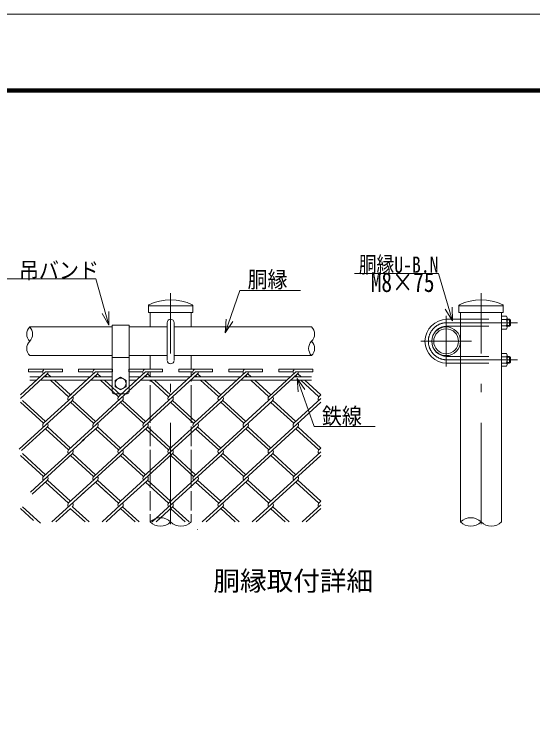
# Model space of a CAD drawing. Units: millimetres, scale not verified. Extents: x -4200 to 4200, y -2970 to 2970.
# Drawn here: x 1030 to 2562, y 858 to 2970 of the extents above; entities that cross this region are included whole.
import ezdxf
from ezdxf.enums import TextEntityAlignment as Align

# ---------------------------------------------------------------- set-up
doc = ezdxf.new("R2010")
doc.units = ezdxf.units.MM
doc.header["$LTSCALE"] = 10
doc.linetypes.add('USER1', pattern=[50.5, 30, -9, 2.5, -9])
doc.linetypes.add('USER2', pattern=[12.6, 8.4, -4.2])
doc.layers.add('0-0_24', color=7, linetype='Continuous')
doc.layers.add('0-8_21', color=7, linetype='Continuous')
for name, color, linetype, lineweight in [('0-1_3', 3, 'Continuous', 13), ('0-2_26', 2, 'USER1', 13), ('0-3_1', 1, 'Continuous', 9), ('0-4_27', 7, 'Continuous', 13), ('0-5_28', 7, 'Continuous', 13), ('0-6_23', 2, 'Continuous', 9), ('0-7_11', 59, 'Continuous', 9)]:
    doc.layers.add(name, color=color, linetype=linetype, lineweight=lineweight)
doc.styles.add('ＭＳ ゴシック', font='')
doc.styles.get('ＭＳ ゴシック').set_extended_font_data('MS Gothic')

msp = doc.modelspace()

# ---------------------------------------------------------------- linework, layer by layer
at = {"layer": '0-1_3'}
for p, q in [((2470.48, 2076.89), (2470.48, 2039.39)), ((2470.48, 2076.89), (2484.98, 2076.89)), ((2486.73, 2072.94), (2486.73, 2044.02)), ((1318.94, 2050.64), (1318.94, 1853.14)), ((1368.94, 2050.64), (1318.94, 2050.64)), ((1368.94, 2050.64), (1368.94, 1853.14)), ((1481.96, 1948.14), (1481.96, 2058.14)), ((1501.96, 1948.14), (1501.96, 2058.14)), ((2308.98, 2068.14), (2348.98, 2068.14)), ((2484.98, 2067.51), (2470.48, 2067.51)), ((2486.73, 2068.14), (2493.48, 2068.14)), ((2486.73, 2066.39), (2495.23, 2066.39)), ((2486.73, 2049.89), (2495.23, 2049.89)), ((2493.48, 2048.14), (2496.48, 2051.14)), ((2496.48, 2065.14), (2496.48, 2051.14)), ((2308.98, 2048.14), (2348.98, 2048.14)), ((2484.98, 2048.76), (2470.48, 2048.76)), ((2470.48, 2039.39), (2484.98, 2039.39)), ((2486.73, 2048.14), (2493.48, 2048.14)), ((1368.94, 1955.64), (1318.94, 1955.64)), ((2308.98, 1958.14), (2348.98, 1958.14)), ((2484.98, 1957.51), (2470.48, 1957.51)), ((2486.73, 1933.33), (2486.73, 1962.25)), ((2486.73, 1958.14), (2492.55, 1958.14)), ((2486.73, 1956.39), (2494.3, 1956.39)), ((2496.48, 1955.14), (2493.48, 1958.14)), ((2493.48, 1958.14), (2493.48, 1938.14)), ((2496.48, 1955.14), (2496.48, 1941.14)), ((2308.98, 1938.14), (2348.98, 1938.14)), ((2484.98, 1938.76), (2470.48, 1938.76)), ((2470.48, 1929.39), (2484.98, 1929.39)), ((2486.73, 1939.89), (2494.3, 1939.89)), ((2486.73, 1938.14), (2492.55, 1938.14)), ((2493.48, 1938.14), (2496.48, 1941.14)), ((1075.29, 1898.14), (1106.22, 1898.14)), ((1075.29, 1888.14), (1095.31, 1888.14)), ((1107.15, 1888.14), (1243.33, 1888.14)), ((1118.07, 1898.14), (1254.24, 1898.14)), ((1255.17, 1888.14), (1318.94, 1888.14)), ((1266.09, 1898.14), (1318.94, 1898.14)), ((1327.69, 1887.49), (1343.94, 1896.89)), ((1327.69, 1887.49), (1327.69, 1868.78)), ((1343.94, 1896.89), (1360.19, 1887.49)), ((1360.19, 1887.49), (1360.19, 1868.78)), ((1368.94, 1898.14), (1403.64, 1898.14)), ((1368.94, 1888.14), (1391.35, 1888.14)), ((1403.19, 1888.14), (1539.37, 1888.14)), ((1415.48, 1898.14), (1550.28, 1898.14)), ((1551.21, 1888.14), (1687.39, 1888.14)), ((1562.12, 1898.14), (1698.3, 1898.14)), ((1699.23, 1888.14), (1835.41, 1888.14)), ((1710.14, 1898.14), (1846.32, 1898.14)), ((1847.25, 1888.14), (1908.62, 1888.14)), ((1858.16, 1898.14), (1908.62, 1898.14)), ((1363.94, 1848.14), (1323.94, 1848.14))]:
    msp.add_line(p, q, dxfattribs=at)
at = {"layer": '0-1_3', "linetype": 'USER2'}
for p, q in [((2348.98, 2068.14), (2470.48, 2068.14)), ((2348.98, 2048.14), (2470.48, 2048.14)), ((2348.98, 1958.14), (2470.48, 1958.14)), ((2348.98, 1938.14), (2470.48, 1938.14))]:
    msp.add_line(p, q, dxfattribs=at)
at = {"layer": '0-1_3'}
for points in [[(2496.48, 2065.14), (2493.48, 2068.14), (2493.48, 2048.14)], [(2470.48, 1929.39), (2470.48, 1966.89), (2484.98, 1966.89)], [(1327.69, 1868.78), (1343.94, 1859.39), (1360.19, 1868.78)]]:
    msp.add_lwpolyline(points, dxfattribs=at)
msp.add_circle((1343.94, 1878.14), 16.23, dxfattribs=at)
for centre, radius, start, end in [((2479.73, 2072.2), 7.04, 318.21899, 41.78101), ((1491.96, 2058.14), 10, 0, 180), ((2308.98, 2003.14), 65, 90, 270), ((2460.74, 2058.14), 25.99, 338.85295, 21.14705), ((2308.98, 2003.14), 45, 90, 270), ((2479.58, 2044.07), 7.15, 319.0514, 40.9486), ((2479.58, 1962.2), 7.15, 319.0514, 40.9486), ((1491.96, 1946.3), 10, 180, 0), ((2460.74, 1948.14), 25.99, 338.85295, 21.14705), ((2479.73, 1934.07), 7.04, 318.21899, 41.78101), ((1323.94, 1853.14), 5, 180, 270), ((1363.94, 1853.14), 5, 270, 0)]:
    msp.add_arc(centre, radius, start, end, dxfattribs=at)
at = {"layer": '0-2_26'}
for p, q in [((1491.96, 1462.3), (1491.96, 2145.64)), ((2409.73, 1462.3), (2409.73, 2145.64)), ((2306.48, 2078.14), (2306.48, 1928.14)), ((2308.98, 2058.14), (2517.04, 2058.14)), ((2381.48, 2003.14), (2231.48, 2003.14)), ((2308.98, 1948.14), (2517.04, 1948.14))]:
    msp.add_line(p, q, dxfattribs=at)
msp.add_arc((2308.98, 2003.14), 55, 90, 270, dxfattribs=at)
at = {"layer": '0-3_1'}
for p, q in [((1426.71, 2108.97), (1426.71, 2088.14)), ((1557.21, 2108.14), (1426.71, 2108.14)), ((1557.21, 2108.97), (1557.21, 2088.14)), ((2344.48, 2108.97), (2344.48, 2088.14)), ((2474.98, 2108.14), (2344.48, 2108.14)), ((2474.98, 2108.97), (2474.98, 2088.14)), ((1557.21, 2088.14), (1426.71, 2088.14)), ((1431.21, 2088.14), (1431.21, 2045.64)), ((1552.71, 2045.64), (1552.71, 2088.14)), ((2474.98, 2088.14), (2344.48, 2088.14)), ((2348.98, 2088.14), (2348.98, 1468.97)), ((2470.48, 1468.97), (2470.48, 2088.14)), ((1318.94, 2045.64), (1075.29, 2045.64)), ((1481.96, 2045.64), (1368.94, 2045.64)), ((1908.62, 2045.64), (1501.96, 2045.64)), ((1318.94, 1960.64), (1075.29, 1960.64)), ((1481.96, 1960.64), (1368.94, 1960.64)), ((1431.21, 1960.64), (1431.21, 1920.51)), ((1908.62, 1960.64), (1501.96, 1960.64)), ((1552.71, 1920.51), (1552.71, 1960.64)), ((1431.21, 1912.51), (1431.21, 1898.14)), ((1552.71, 1898.14), (1552.71, 1912.51)), ((1431.21, 1888.14), (1431.21, 1883.73)), ((1552.71, 1883.73), (1552.71, 1888.14)), ((1431.21, 1872.88), (1431.21, 1761.81)), ((1552.71, 1761.57), (1552.71, 1873.15)), ((1431.21, 1750.96), (1431.21, 1693.16)), ((1552.71, 1693.4), (1552.71, 1750.72)), ((1431.21, 1682.31), (1431.21, 1571.22)), ((1552.71, 1570.97), (1552.71, 1682.55)), ((1431.21, 1560.36), (1431.21, 1502.56)), ((1552.71, 1502.8), (1552.71, 1560.12)), ((1431.21, 1491.71), (1431.21, 1468.97)), ((1552.71, 1468.97), (1552.71, 1491.95))]:
    msp.add_line(p, q, dxfattribs=at)
for radius in [42.5, 36.75]:
    msp.add_circle((2306.48, 2003.14), radius, dxfattribs=at)
for centre, radius, start, end in [((1491.96, 1977.29), 148.34, 64.40505, 115.59495), ((2409.73, 1977.29), 148.34, 64.40505, 115.59495), ((1429.21, 2108.97), 2.5, 122.29827, 180), ((1554.71, 2108.97), 2.5, 0, 57.70173), ((2346.98, 2108.97), 2.5, 122.29827, 180), ((2472.48, 2108.97), 2.5, 0, 57.70173)]:
    msp.add_arc(centre, radius, start, end, dxfattribs=at)
at = {"layer": '0-4_27'}
for centre, radius, start, end in [((1096.68, 2024.39), 30.15, 135.18146, 224.81854), ((1053.91, 2024.39), 30.15, 315.18146, 44.81854), ((1887.24, 2024.39), 30.15, 315.18146, 44.81854), ((1096.68, 1981.89), 30.15, 135.18146, 224.81854), ((1930.01, 1981.89), 30.15, 135.18146, 224.81854), ((1887.24, 1981.89), 30.15, 315.18146, 44.81854), ((1461.58, 1438.4), 43.09, 45.18146, 134.81854), ((2379.36, 1438.4), 43.09, 45.18146, 134.81854), ((1461.58, 1499.54), 43.09, 225.18146, 314.81854), ((1522.33, 1499.54), 43.09, 225.18146, 314.81854), ((2379.36, 1499.54), 43.09, 225.18146, 314.81854), ((2440.11, 1499.54), 43.09, 225.18146, 314.81854)]:
    msp.add_arc(centre, radius, start, end, dxfattribs=at)
at = {"layer": '0-5_28'}
for p, q in [((2284.26, 2203.6), (2035.15, 2203.6)), ((2324.83, 2064.04), (2284.26, 2203.6)), ((2324.83, 2064.04), (2304.11, 2098.25)), ((2324.83, 2064.04), (2323.99, 2104.03)), ((1309.62, 2051.2), (1289.12, 2085.55)), ((1309.62, 2051.2), (1309.04, 2091.19)), ((1653.31, 2028.16), (1656.03, 2068.07)), ((1653.31, 2028.16), (1675.62, 2061.36)), ((1865.96, 1893.5), (1888.62, 1860.53)), ((1865.96, 1893.5), (1869.1, 1853.62))]:
    msp.add_line(p, q, dxfattribs=at)
for points in [[(1309.62, 2051.2), (1271.04, 2187.3), (968.59, 2187.3)], [(1653.31, 2028.16), (1696.13, 2153.19), (1875.73, 2153.19)], [(1865.96, 1893.5), (1916.28, 1751.4), (2097.16, 1751.4)]]:
    msp.add_lwpolyline(points, dxfattribs=at)
at = {"layer": '0-6_23'}
for points in [[(-4200, 2970), (4200, 2970), (4200, -2970), (-4200, -2970)], [(-3930, 2750), (3930, 2750), (3930, -2750), (-3930, -2750)], [(-3927.5, 2747.5), (3927.5, 2747.5), (3927.5, -2747.5), (-3927.5, -2747.5)], [(-3925, 2745), (3925, 2745), (3925, -2745), (-3925, -2745)], [(-3922.5, 2742.5), (3922.5, 2742.5), (3922.5, -2742.5), (-3922.5, -2742.5)], [(-3920, 2740), (3920, 2740), (3920, -2740), (-3920, -2740)]]:
    msp.add_lwpolyline(points, close=True, dxfattribs=at)
at = {"layer": '0-7_11'}
for p, q in [((1047.9, 1844.69), (1121.91, 1912.51)), ((1047.9, 1833.84), (1127.32, 1906.61)), ((1071.91, 1912.51), (1071.91, 1920.51)), ((1121.91, 1920.51), (1071.91, 1920.51)), ((1113.91, 1912.51), (1071.91, 1912.51)), ((1121.89, 1901.68), (1125.76, 1898.14)), ((1121.91, 1920.51), (1171.91, 1920.51)), ((1121.91, 1912.51), (1171.91, 1912.51)), ((1127.81, 1907.11), (1137.6, 1898.14)), ((1171.91, 1912.51), (1171.91, 1920.51)), ((1195.92, 1844.69), (1269.93, 1912.51)), ((1201.82, 1839.25), (1275.85, 1907.08)), ((1219.93, 1912.51), (1219.93, 1920.51)), ((1269.93, 1920.51), (1219.93, 1920.51)), ((1261.93, 1912.51), (1219.93, 1912.51)), ((1269.91, 1901.68), (1273.78, 1898.14)), ((1269.93, 1920.51), (1319.93, 1920.51)), ((1269.93, 1912.51), (1319.93, 1912.51)), ((1275.83, 1907.11), (1285.62, 1898.14)), ((1319.93, 1912.51), (1319.93, 1920.51)), ((1343.94, 1844.69), (1417.95, 1912.51)), ((1343.94, 1833.84), (1423.35, 1906.61)), ((1367.95, 1912.51), (1367.95, 1920.51)), ((1417.95, 1920.51), (1367.95, 1920.51)), ((1409.95, 1912.51), (1367.95, 1912.51)), ((1412.54, 1761.07), (1571.37, 1906.61)), ((1417.93, 1901.68), (1421.79, 1898.14)), ((1417.95, 1920.51), (1467.95, 1920.51)), ((1417.95, 1912.51), (1467.95, 1912.51)), ((1423.85, 1907.11), (1433.64, 1898.14)), ((1467.95, 1912.51), (1467.95, 1920.51)), ((1486.04, 1839.27), (1565.97, 1912.51)), ((1515.97, 1912.51), (1515.97, 1920.51)), ((1565.97, 1920.51), (1515.97, 1920.51)), ((1557.97, 1912.51), (1515.97, 1912.51)), ((1565.95, 1901.68), (1569.81, 1898.14)), ((1565.97, 1920.51), (1615.97, 1920.51)), ((1565.97, 1912.51), (1615.97, 1912.51)), ((1571.87, 1907.11), (1581.65, 1898.14)), ((1615.97, 1912.51), (1615.97, 1920.51)), ((1639.98, 1844.69), (1713.99, 1912.51)), ((1639.98, 1833.84), (1719.39, 1906.61)), ((1663.99, 1912.51), (1663.99, 1920.51)), ((1713.99, 1920.51), (1663.99, 1920.51)), ((1705.99, 1912.51), (1663.99, 1912.51)), ((1708.58, 1761.07), (1867.41, 1906.61)), ((1713.96, 1901.68), (1717.83, 1898.14)), ((1713.99, 1920.51), (1763.99, 1920.51)), ((1713.99, 1912.51), (1763.99, 1912.51)), ((1719.88, 1907.11), (1729.67, 1898.14)), ((1763.99, 1912.51), (1763.99, 1920.51)), ((1782.08, 1839.27), (1862, 1912.51)), ((1812, 1912.51), (1812, 1920.51)), ((1862, 1920.51), (1812, 1920.51)), ((1854, 1912.51), (1812, 1912.51)), ((1861.98, 1901.68), (1865.85, 1898.14)), ((1862, 1920.51), (1912, 1920.51)), ((1862, 1912.51), (1912, 1912.51)), ((1867.9, 1907.11), (1877.69, 1898.14)), ((1912, 1912.51), (1912, 1920.51)), ((1136.67, 1888.14), (1190.02, 1839.25)), ((1148.51, 1888.14), (1195.92, 1844.69)), ((1284.69, 1888.14), (1338.06, 1839.23)), ((1296.53, 1888.14), (1343.94, 1844.69)), ((1432.71, 1888.14), (1486.08, 1839.23)), ((1444.55, 1888.14), (1491.96, 1844.69)), ((1580.73, 1888.14), (1634.1, 1839.23)), ((1592.57, 1888.14), (1639.98, 1844.69)), ((1728.74, 1888.14), (1782.12, 1839.23)), ((1740.59, 1888.14), (1788, 1844.69)), ((1876.76, 1888.14), (1930.14, 1839.23)), ((1888.6, 1888.14), (1936.01, 1844.69)), ((1116.51, 1761.07), (1211.52, 1848.14)), ((1180.32, 1848.14), (1190.04, 1839.23)), ((1190, 1839.27), (1199.68, 1848.14)), ((1192.16, 1848.14), (1195.92, 1844.69)), ((1338.02, 1839.27), (1343.94, 1844.69)), ((1634.06, 1839.27), (1639.98, 1844.69)), ((1930.09, 1839.27), (1936.01, 1844.69)), ((1043.81, 1683.61), (1201.84, 1828.42)), ((1047.9, 1822.99), (1115.99, 1760.6)), ((1053.8, 1828.44), (1121.91, 1766.02)), ((1190, 1681.93), (1343.94, 1822.99)), ((1195.92, 1822.99), (1264.01, 1760.6)), ((1201.8, 1828.46), (1269.93, 1766.02)), ((1264.53, 1761.07), (1343.94, 1833.84)), ((1343.94, 1822.99), (1349.86, 1828.42)), ((1343.94, 1687.36), (1497.88, 1828.42)), ((1343.94, 1822.99), (1412.03, 1760.6)), ((1349.84, 1828.44), (1417.95, 1766.02)), ((1492.43, 1822.56), (1560.07, 1760.58)), ((1497.83, 1828.46), (1565.97, 1766.02)), ((1521.54, 1714.46), (1639.98, 1822.99)), ((1560.56, 1761.07), (1639.98, 1833.84)), ((1639.98, 1822.99), (1645.9, 1828.42)), ((1639.98, 1687.36), (1793.92, 1828.42)), ((1639.98, 1822.99), (1708.07, 1760.6)), ((1645.88, 1828.44), (1713.99, 1766.02)), ((1782.07, 1681.93), (1936.01, 1822.99)), ((1788.47, 1822.56), (1856.13, 1760.56)), ((1793.87, 1828.46), (1862, 1766.02)), ((1856.6, 1761.07), (1936.01, 1833.84)), ((1127.83, 1760.6), (1127.32, 1761.07)), ((1423.87, 1760.6), (1423.35, 1761.07)), ((1571.89, 1760.6), (1571.37, 1761.07)), ((1051.42, 1679.73), (1127.32, 1749.28)), ((1116.51, 1749.28), (1115.99, 1749.75)), ((1121.91, 1744.32), (1190.04, 1681.89)), ((1127.83, 1749.75), (1195.92, 1687.36)), ((1230.91, 1708.57), (1275.33, 1749.28)), ((1269.93, 1744.32), (1338.02, 1681.93)), ((1275.85, 1749.75), (1343.94, 1687.36)), ((1343.94, 1676.51), (1423.35, 1749.28)), ((1412.54, 1749.28), (1412.03, 1749.75)), ((1412.03, 1603.26), (1571.37, 1749.28)), ((1417.95, 1744.32), (1486.06, 1681.91)), ((1423.87, 1749.75), (1491.96, 1687.36)), ((1560.56, 1749.28), (1560.05, 1749.75)), ((1565.97, 1744.32), (1634.06, 1681.93)), ((1571.89, 1749.75), (1639.98, 1687.36)), ((1639.98, 1676.51), (1719.39, 1749.28)), ((1708.58, 1603.74), (1867.41, 1749.28)), ((1713.99, 1744.32), (1782.1, 1681.91)), ((1719.91, 1749.75), (1788, 1687.36)), ((1862, 1744.32), (1930.09, 1681.93)), ((1867.93, 1749.75), (1936.01, 1687.36)), ((1116.51, 1603.74), (1236.96, 1714.11)), ((1486.04, 1681.93), (1524.93, 1717.57)), ((1053.8, 1671.1), (1121.91, 1608.69)), ((1077.48, 1557.13), (1201.84, 1671.08)), ((1201.8, 1671.12), (1269.93, 1608.69)), ((1264.53, 1603.74), (1343.94, 1676.51)), ((1338.02, 1681.93), (1343.94, 1687.36)), ((1343.94, 1665.66), (1349.86, 1671.08)), ((1343.94, 1530.02), (1497.88, 1671.08)), ((1349.84, 1671.1), (1417.95, 1608.69)), ((1497.83, 1671.12), (1565.97, 1608.69)), ((1560.56, 1603.74), (1639.98, 1676.51)), ((1634.06, 1681.93), (1639.98, 1687.36)), ((1639.98, 1665.66), (1645.9, 1671.08)), ((1639.98, 1530.02), (1793.92, 1671.08)), ((1645.88, 1671.1), (1713.99, 1608.69)), ((1793.87, 1671.12), (1862, 1608.69)), ((1856.6, 1603.74), (1936.01, 1676.51)), ((1930.09, 1681.93), (1936.01, 1687.36)), ((1047.9, 1665.66), (1115.99, 1603.26)), ((1189.53, 1524.17), (1343.94, 1665.66)), ((1196.39, 1665.22), (1264.03, 1603.24)), ((1343.94, 1665.66), (1412.03, 1603.26)), ((1486.01, 1524.58), (1639.98, 1665.66)), ((1492.43, 1665.22), (1560.07, 1603.24)), ((1639.98, 1665.66), (1708.07, 1603.26)), ((1782.59, 1525.07), (1936.01, 1665.66)), ((1788.47, 1665.22), (1856.11, 1603.24)), ((1082.89, 1551.23), (1127.32, 1591.94)), ((1116.51, 1591.94), (1115.99, 1592.41)), ((1121.91, 1586.99), (1190, 1524.6)), ((1127.83, 1603.26), (1127.32, 1603.74)), ((1127.83, 1592.41), (1195.92, 1530.02)), ((1230.91, 1551.23), (1275.33, 1591.94)), ((1269.91, 1587.01), (1338.06, 1524.55)), ((1269.93, 1586.99), (1307.57, 1552.49)), ((1275.83, 1592.43), (1343.94, 1530.02)), ((1275.85, 1592.41), (1321.76, 1550.35)), ((1342.69, 1518.03), (1423.35, 1591.94)), ((1412.54, 1591.94), (1412.03, 1592.41)), ((1417.95, 1586.99), (1486.08, 1524.55)), ((1423.87, 1603.26), (1423.35, 1603.74)), ((1423.87, 1592.41), (1491.96, 1530.02)), ((1437.17, 1468.97), (1571.37, 1591.94)), ((1565.97, 1586.99), (1634.08, 1524.58)), ((1571.89, 1592.41), (1639.98, 1530.02)), ((1639.98, 1519.17), (1719.39, 1591.94)), ((1713.99, 1586.99), (1782.1, 1524.58)), ((1719.91, 1592.41), (1788, 1530.02)), ((1733.21, 1468.97), (1867.92, 1592.41)), ((1862, 1586.99), (1930.09, 1524.6)), ((1867.93, 1592.41), (1936.01, 1530.02)), ((1141.14, 1468.97), (1236.96, 1556.78)), ((1338.02, 1524.6), (1343.94, 1530.02)), ((1634.06, 1524.6), (1639.98, 1530.02)), ((1930.09, 1524.6), (1936.01, 1530.02)), ((1047.9, 1508.32), (1086.67, 1472.8)), ((1053.8, 1513.77), (1106.94, 1465.07)), ((1152.98, 1468.97), (1195.96, 1508.36)), ((1196.39, 1507.89), (1238.86, 1468.97)), ((1201.8, 1513.79), (1250.71, 1468.97)), ((1289.15, 1468.97), (1343.94, 1519.17)), ((1343.94, 1508.32), (1349.86, 1513.75)), ((1349.84, 1513.77), (1398.72, 1468.97)), ((1449.01, 1468.97), (1497.88, 1513.75)), ((1492.43, 1507.89), (1534.9, 1468.97)), ((1497.83, 1513.79), (1546.74, 1468.97)), ((1585.19, 1468.97), (1639.98, 1519.17)), ((1639.98, 1508.32), (1645.9, 1513.75)), ((1645.88, 1513.77), (1694.76, 1468.97)), ((1745.05, 1468.97), (1793.92, 1513.75)), ((1788.47, 1507.89), (1830.94, 1468.97)), ((1793.87, 1513.79), (1842.78, 1468.97)), ((1881.23, 1468.97), (1936.01, 1519.17)), ((1893.07, 1468.97), (1936.01, 1508.32)), ((1571.89, 1445.93), (1571.37, 1446.4))]:
    msp.add_line(p, q, dxfattribs=at)
for points in [[(1301, 1468.97), (1343.94, 1508.32), (1386.88, 1468.97)], [(1597.03, 1468.97), (1639.98, 1508.32), (1682.92, 1468.97)]]:
    msp.add_lwpolyline(points, dxfattribs=at)
for centre, start, end in [((1121.91, 1912.51), 90, 222.5), ((1121.91, 1912.51), 312.5, 0), ((1269.93, 1912.51), 90, 222.5), ((1269.93, 1912.51), 312.5, 0), ((1417.95, 1912.51), 90, 222.5), ((1417.95, 1912.51), 312.5, 0), ((1565.97, 1912.51), 90, 222.5), ((1565.97, 1912.51), 312.5, 0), ((1713.99, 1912.51), 90, 222.5), ((1713.99, 1912.51), 312.5, 0), ((1862, 1912.51), 90, 222.5), ((1862, 1912.51), 312.5, 0), ((1195.92, 1833.84), 132.5, 222.5), ((1195.92, 1833.84), 132.5, 222.5), ((1195.92, 1833.84), 312.5, 42.5), ((1195.92, 1833.84), 312.5, 42.5), ((1343.94, 1833.84), 132.5, 222.5), ((1343.94, 1833.84), 312.5, 42.5), ((1491.96, 1833.84), 132.5, 222.5), ((1491.96, 1833.84), 132.5, 222.5), ((1491.96, 1833.84), 312.5, 42.5), ((1491.96, 1833.84), 312.5, 42.5), ((1639.98, 1833.84), 132.5, 222.5), ((1639.98, 1833.84), 312.5, 42.5), ((1788, 1833.84), 132.5, 222.5), ((1788, 1833.84), 132.5, 222.5), ((1788, 1833.84), 312.5, 42.5), ((1788, 1833.84), 312.5, 42.5), ((1936.01, 1833.84), 132.5, 222.5), ((1121.91, 1755.17), 132.5, 227.5), ((1121.91, 1755.17), 312.5, 47.5), ((1269.93, 1755.17), 132.5, 222.5), ((1269.93, 1755.17), 312.5, 42.5), ((1417.95, 1755.17), 132.5, 227.5), ((1417.95, 1755.17), 312.5, 47.5), ((1565.97, 1755.17), 132.5, 227.5), ((1565.97, 1755.17), 312.5, 47.5), ((1713.99, 1755.17), 132.5, 222.5), ((1713.99, 1755.17), 312.5, 42.5), ((1862, 1755.17), 132.5, 222.5), ((1862, 1755.17), 312.5, 42.5), ((1195.92, 1676.51), 132.5, 222.5), ((1195.92, 1676.51), 132.5, 222.5), ((1195.92, 1676.51), 312.5, 42.5), ((1195.92, 1676.51), 312.5, 42.5), ((1343.94, 1676.51), 132.5, 222.5), ((1343.94, 1676.51), 312.5, 42.5), ((1491.96, 1676.51), 132.5, 222.5), ((1491.96, 1676.51), 132.5, 222.5), ((1491.96, 1676.51), 312.5, 42.5), ((1491.96, 1676.51), 312.5, 42.5), ((1639.98, 1676.51), 132.5, 222.5), ((1639.98, 1676.51), 312.5, 42.5), ((1788, 1676.51), 132.5, 222.5), ((1788, 1676.51), 132.5, 222.5), ((1788, 1676.51), 312.5, 42.5), ((1788, 1676.51), 312.5, 42.5), ((1936.01, 1676.51), 132.5, 222.5), ((1121.91, 1597.84), 132.5, 227.5), ((1121.91, 1597.84), 312.5, 47.5), ((1269.93, 1597.84), 132.5, 222.5), ((1269.93, 1597.84), 312.5, 42.5), ((1417.95, 1597.84), 132.5, 227.5), ((1417.95, 1597.84), 312.5, 47.5), ((1565.97, 1597.84), 132.5, 222.5), ((1565.97, 1597.84), 312.5, 42.5), ((1713.99, 1597.84), 132.5, 222.5), ((1713.99, 1597.84), 312.5, 42.5), ((1862, 1597.84), 132.5, 222.5), ((1862, 1597.84), 312.5, 42.5), ((1195.92, 1519.17), 132.5, 222.5), ((1195.92, 1519.17), 312.5, 42.5), ((1343.94, 1519.17), 132.5, 222.5), ((1343.94, 1519.17), 312.5, 42.5), ((1491.96, 1519.17), 132.5, 222.5), ((1491.96, 1519.17), 132.5, 222.5), ((1491.96, 1519.17), 312.5, 42.5), ((1491.96, 1519.17), 312.5, 42.5), ((1639.98, 1519.17), 132.5, 222.5), ((1639.98, 1519.17), 312.5, 42.5), ((1788, 1519.17), 132.5, 222.5), ((1788, 1519.17), 132.5, 222.5), ((1788, 1519.17), 312.5, 42.5), ((1788, 1519.17), 312.5, 42.5), ((1936.01, 1519.17), 132.5, 222.5)]:
    msp.add_arc(centre, 8, start, end, dxfattribs=at)

# ---------------------------------------------------------------- texts
at = {"layer": '0-0_24', "style": 'ＭＳ ゴシック'}
msp.add_text('胴縁取付詳細', height=57.7, dxfattribs=at).set_placement((1618.27, 1248.38), align=Align.BOTTOM_LEFT)
at = {"layer": '0-5_28', "style": 'ＭＳ ゴシック'}
for s, width, p in [('胴縁U-B.N', 0.8, (2048.19, 2191.18)), ('吊バンド', 0.9, (1043.66, 2174.55)), ('胴縁', 0.9, (1719.45, 2147.32)), ('鉄線', 0.9, (1939.12, 1743.7))]:
    msp.add_text(s, height=48.09, dxfattribs=dict(at, width=width)).set_placement(p, align=Align.BOTTOM_LEFT)
at = {"layer": '0-8_21', "style": 'ＭＳ ゴシック', "width": 0.8}
msp.add_text('M8×75', height=57.7, dxfattribs=at).set_placement((2083.68, 2131.58), align=Align.BOTTOM_LEFT)

doc.saveas('drawing.dxf')
